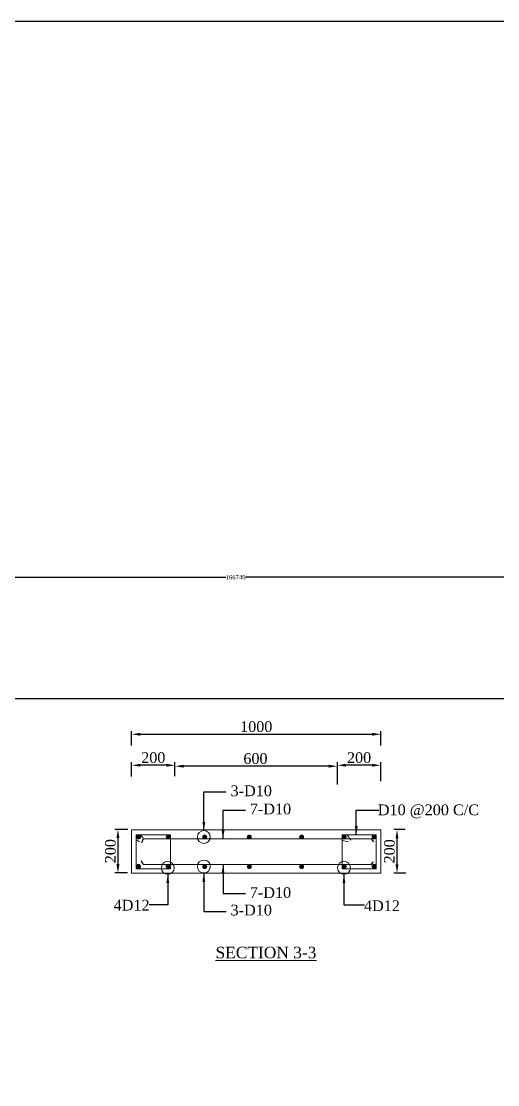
# Model space of a CAD drawing. Header units: metres. Extents: x -2434 to 11656, y -15288 to 8109.
# Drawn here: x 3471.2 to 3526.2, y -14021.2 to -13898.6 of the extents above; entities that cross this region are included whole.
import ezdxf

# ---------------------------------------------------------------- set-up
doc = ezdxf.new("R2010")
doc.units = ezdxf.units.M
doc.layers.add('Blocks', color=11, linetype='Continuous', lineweight=9)
doc.layers.add('LINE', color=7, linetype='Continuous')
doc.styles.get("Standard").update_dxf_attribs({"font": 'times.ttf'})
doc.dimstyles.get("Standard").update_dxf_attribs({"dimtxt": 0.5, "dimasz": 0.4075, "dimexe": 0.364, "dimexo": 0.219, "dimgap": 0.09, "dimtad": 0, "dimdec": 0, "dimlfac": 1000, "dimzin": 0, "dimdsep": 46, "dimtxsty": 'Standard', "dimcen": 0.09, "dimadec": 0, "dimazin": 0, "dimtfac": 1, "dimtdec": 0, "dimtofl": 0, "dimtmove": 0, "dimatfit": 3, "dimfxl": 1, "dimtolj": 1, "dimtzin": 0, "dimarcsym": 0})

# ---------------------------------------------------------------- blocks, each defined once
blk = doc.blocks.new('*D1462')
at = {"layer": 'Blocks', "color": 0, "linetype": 'ByBlock', "lineweight": -2, "ltscale": 0.5}
for p, q in [((3483.97, -13985.65), (3483.97, -13984)), ((3487.97, -13984.37), (3484.97, -13984.37)), ((3488.97, -13985.64), (3488.97, -13984))]:
    blk.add_line(p, q, dxfattribs=at)
at = {"layer": 'Blocks', "color": 0, "linetype": 'ByBlock', "lineweight": -3, "ltscale": 0.5}
for points in [[(3484.97, -13984.2), (3484.97, -13984.53), (3483.97, -13984.37)], [(3487.97, -13984.2), (3487.97, -13984.53), (3488.97, -13984.37)]]:
    blk.add_solid(points, dxfattribs=at)
at = {"layer": 'Defpoints', "color": 0, "linetype": 'ByBlock', "lineweight": -3, "ltscale": 0.5}
for p in [(3483.97, -13984.37), (3483.97, -13985.87), (3488.97, -13985.86)]:
    blk.add_point(p, dxfattribs=at)
at = {"layer": 'Blocks', "color": 0, "linetype": 'ByBlock', "lineweight": 13, "ltscale": 0.5, "insert": (3486.47, -13983.49), "char_height": 1.23, "attachment_point": 5}
blk.add_mtext('\\A1;{\\fTimes New Roman|b0|i0|c0|p18;200}', dxfattribs=at)
blk = doc.blocks.new('*D1463')
at = {"layer": 'Blocks', "color": 0, "linetype": 'ByBlock', "lineweight": -2, "ltscale": 0.5}
for p, q in [((3483.53, -13991.77), (3482.03, -13991.77)), ((3482.39, -13992.77), (3482.39, -13995.77)), ((3483.51, -13996.77), (3482.03, -13996.77))]:
    blk.add_line(p, q, dxfattribs=at)
at = {"layer": 'Blocks', "color": 0, "linetype": 'ByBlock', "lineweight": -3, "ltscale": 0.5}
for points in [[(3482.22, -13992.77), (3482.56, -13992.77), (3482.39, -13991.77)], [(3482.22, -13995.77), (3482.56, -13995.77), (3482.39, -13996.77)]]:
    blk.add_solid(points, dxfattribs=at)
at = {"layer": 'Defpoints', "color": 0, "linetype": 'ByBlock', "lineweight": -3, "ltscale": 0.5}
for p in [(3483.75, -13991.77), (3482.39, -13996.77), (3483.73, -13996.77)]:
    blk.add_point(p, dxfattribs=at)
at = {"layer": 'Blocks', "color": 0, "linetype": 'ByBlock', "lineweight": 13, "ltscale": 0.5, "insert": (3481.52, -13994.27), "char_height": 1.23, "attachment_point": 5, "rotation": 90}
blk.add_mtext('\\A1;{\\fTimes New Roman|b0|i0|c0|p18;200}', dxfattribs=at)
blk = doc.blocks.new('*D1464')
at = {"layer": 'Blocks', "color": 0, "linetype": 'ByBlock', "lineweight": -2, "ltscale": 0.5}
for p, q in [((3507.72, -13986.6), (3507.72, -13984)), ((3511.72, -13984.37), (3508.72, -13984.37)), ((3512.72, -13986.21), (3512.72, -13984))]:
    blk.add_line(p, q, dxfattribs=at)
at = {"layer": 'Blocks', "color": 0, "linetype": 'ByBlock', "lineweight": -3, "ltscale": 0.5}
for points in [[(3508.72, -13984.2), (3508.72, -13984.53), (3507.72, -13984.37)], [(3511.72, -13984.2), (3511.72, -13984.53), (3512.72, -13984.37)]]:
    blk.add_solid(points, dxfattribs=at)
at = {"layer": 'Defpoints', "color": 0, "linetype": 'ByBlock', "lineweight": -3, "ltscale": 0.5}
for p in [(3507.72, -13984.37), (3507.72, -13986.82), (3512.72, -13986.43)]:
    blk.add_point(p, dxfattribs=at)
at = {"layer": 'Blocks', "color": 0, "linetype": 'ByBlock', "lineweight": 13, "ltscale": 0.5, "insert": (3510.22, -13983.49), "char_height": 1.23, "attachment_point": 5}
blk.add_mtext('\\A1;{\\fTimes New Roman|b0|i0|c0|p18;200}', dxfattribs=at)
blk = doc.blocks.new('*D1465')
at = {"layer": 'Blocks', "color": 0, "linetype": 'ByBlock', "lineweight": -2, "ltscale": 0.5}
for p, q in [((3515.52, -13991.79), (3514.23, -13991.79)), ((3514.59, -13992.79), (3514.59, -13995.79)), ((3515.63, -13996.79), (3514.23, -13996.79))]:
    blk.add_line(p, q, dxfattribs=at)
at = {"layer": 'Blocks', "color": 0, "linetype": 'ByBlock', "lineweight": -3, "ltscale": 0.5}
for points in [[(3514.43, -13992.79), (3514.76, -13992.79), (3514.59, -13991.79)], [(3514.43, -13995.79), (3514.76, -13995.79), (3514.59, -13996.79)]]:
    blk.add_solid(points, dxfattribs=at)
at = {"layer": 'Defpoints', "color": 0, "linetype": 'ByBlock', "lineweight": -3, "ltscale": 0.5}
for p in [(3515.74, -13991.79), (3514.59, -13996.79), (3515.85, -13996.79)]:
    blk.add_point(p, dxfattribs=at)
at = {"layer": 'Blocks', "color": 0, "linetype": 'ByBlock', "lineweight": 13, "ltscale": 0.5, "insert": (3513.72, -13994.29), "char_height": 1.23, "attachment_point": 5, "rotation": 90}
blk.add_mtext('\\A1;{\\fTimes New Roman|b0|i0|c0|p18;200}', dxfattribs=at)
blk = doc.blocks.new('*D1466')
at = {"layer": 'Blocks', "color": 0, "linetype": 'ByBlock', "lineweight": -2, "ltscale": 0.5}
for p, q in [((3488.97, -13985.64), (3488.97, -13984.11)), ((3506.72, -13984.48), (3489.97, -13984.48)), ((3507.72, -13986.38), (3507.72, -13984.11))]:
    blk.add_line(p, q, dxfattribs=at)
at = {"layer": 'Blocks', "color": 0, "linetype": 'ByBlock', "lineweight": -3, "ltscale": 0.5}
for points in [[(3489.97, -13984.31), (3489.97, -13984.64), (3488.97, -13984.48)], [(3506.72, -13984.31), (3506.72, -13984.64), (3507.72, -13984.48)]]:
    blk.add_solid(points, dxfattribs=at)
at = {"layer": 'Defpoints', "color": 0, "linetype": 'ByBlock', "lineweight": -3, "ltscale": 0.5}
for p in [(3488.97, -13984.48), (3488.97, -13985.86), (3507.72, -13986.6)]:
    blk.add_point(p, dxfattribs=at)
at = {"layer": 'Blocks', "color": 0, "linetype": 'ByBlock', "lineweight": 13, "ltscale": 0.5, "insert": (3498.26, -13983.6), "char_height": 1.23, "attachment_point": 5}
blk.add_mtext('\\A1;600', dxfattribs=at)
blk = doc.blocks.new('*D1476')
at = {"color": 0, "lineweight": -2, "ltscale": 0.5}
for p, q in [((3412.6, -13962.84), (3412.6, -13962.32)), ((3413, -13962.69), (3494.83, -13962.69)), ((3578.94, -13962.69), (3497.11, -13962.69)), ((3579.34, -13962.84), (3579.34, -13962.32))]:
    blk.add_line(p, q, dxfattribs=at)
at = {"color": 0, "linetype": 'Continuous', "lineweight": -3, "ltscale": 0.5}
for points in [[(3413, -13962.62), (3413, -13962.75), (3412.6, -13962.69)], [(3578.94, -13962.62), (3578.94, -13962.75), (3579.34, -13962.69)]]:
    blk.add_solid(points, dxfattribs=at)
at = {"layer": 'Defpoints', "color": 0, "linetype": 'Continuous', "lineweight": -3, "ltscale": 0.5}
for p in [(3579.34, -13962.69), (3412.6, -13976.69), (3579.34, -13976.69)]:
    blk.add_point(p, dxfattribs=at)
at = {"color": 0, "linetype": 'Continuous', "lineweight": -3, "ltscale": 0.5, "insert": (3495.97, -13962.69), "char_height": 0.5, "attachment_point": 5}
blk.add_mtext('\\A1;166746', dxfattribs=at)
blk = doc.blocks.new('*D1488')
at = {"layer": 'Blocks', "color": 0, "linetype": 'ByBlock', "lineweight": -2, "ltscale": 0.5}
for p, q in [((3483.97, -13982.07), (3483.97, -13980.43)), ((3484.97, -13980.8), (3511.72, -13980.8)), ((3512.72, -13982.07), (3512.72, -13980.43))]:
    blk.add_line(p, q, dxfattribs=at)
at = {"layer": 'Blocks', "color": 0, "linetype": 'ByBlock', "lineweight": -3, "ltscale": 0.5}
for points in [[(3484.97, -13980.63), (3484.97, -13980.96), (3483.97, -13980.8)], [(3511.72, -13980.63), (3511.72, -13980.96), (3512.72, -13980.8)]]:
    blk.add_solid(points, dxfattribs=at)
at = {"layer": 'Defpoints', "color": 0, "linetype": 'ByBlock', "lineweight": -3, "ltscale": 0.5}
for p in [(3512.72, -13980.8), (3483.97, -13982.29), (3512.72, -13982.29)]:
    blk.add_point(p, dxfattribs=at)
at = {"layer": 'Blocks', "color": 0, "linetype": 'ByBlock', "lineweight": 13, "ltscale": 0.5, "insert": (3498.35, -13979.92), "char_height": 1.23, "attachment_point": 5}
blk.add_mtext('\\A1;1000', dxfattribs=at)
blk = doc.blocks.new('*D1500')
at = {"layer": 'Blocks', "color": 0, "linetype": 'ByBlock', "lineweight": -2, "ltscale": 0.5}
for p, q in [((3483.97, -13985.65), (3483.97, -13984)), ((3487.97, -13984.37), (3484.97, -13984.37)), ((3488.97, -13985.64), (3488.97, -13984))]:
    blk.add_line(p, q, dxfattribs=at)
at = {"layer": 'Blocks', "color": 0, "linetype": 'ByBlock', "lineweight": -3, "ltscale": 0.5}
for points in [[(3484.97, -13984.2), (3484.97, -13984.53), (3483.97, -13984.37)], [(3487.97, -13984.2), (3487.97, -13984.53), (3488.97, -13984.37)]]:
    blk.add_solid(points, dxfattribs=at)
at = {"layer": 'Defpoints', "color": 0, "linetype": 'ByBlock', "lineweight": -3, "ltscale": 0.5}
for p in [(3483.97, -13984.37), (3483.97, -13985.87), (3488.97, -13985.86)]:
    blk.add_point(p, dxfattribs=at)
at = {"layer": 'Blocks', "color": 0, "linetype": 'ByBlock', "lineweight": 13, "ltscale": 0.5, "insert": (3486.47, -13983.49), "char_height": 1.23, "attachment_point": 5}
blk.add_mtext('\\A1;{\\fTimes New Roman|b0|i0|c0|p18;200}', dxfattribs=at)
blk = doc.blocks.new('*D1501')
at = {"layer": 'Blocks', "color": 0, "linetype": 'ByBlock', "lineweight": -2, "ltscale": 0.5}
for p, q in [((3483.53, -13991.77), (3482.03, -13991.77)), ((3482.39, -13992.77), (3482.39, -13995.77)), ((3483.51, -13996.77), (3482.03, -13996.77))]:
    blk.add_line(p, q, dxfattribs=at)
at = {"layer": 'Blocks', "color": 0, "linetype": 'ByBlock', "lineweight": -3, "ltscale": 0.5}
for points in [[(3482.22, -13992.77), (3482.56, -13992.77), (3482.39, -13991.77)], [(3482.22, -13995.77), (3482.56, -13995.77), (3482.39, -13996.77)]]:
    blk.add_solid(points, dxfattribs=at)
at = {"layer": 'Defpoints', "color": 0, "linetype": 'ByBlock', "lineweight": -3, "ltscale": 0.5}
for p in [(3483.75, -13991.77), (3482.39, -13996.77), (3483.73, -13996.77)]:
    blk.add_point(p, dxfattribs=at)
at = {"layer": 'Blocks', "color": 0, "linetype": 'ByBlock', "lineweight": 13, "ltscale": 0.5, "insert": (3481.52, -13994.27), "char_height": 1.23, "attachment_point": 5, "rotation": 90}
blk.add_mtext('\\A1;{\\fTimes New Roman|b0|i0|c0|p18;200}', dxfattribs=at)
blk = doc.blocks.new('*D1502')
at = {"layer": 'Blocks', "color": 0, "linetype": 'ByBlock', "lineweight": -2, "ltscale": 0.5}
for p, q in [((3507.72, -13986.6), (3507.72, -13984)), ((3511.72, -13984.37), (3508.72, -13984.37)), ((3512.72, -13986.21), (3512.72, -13984))]:
    blk.add_line(p, q, dxfattribs=at)
at = {"layer": 'Blocks', "color": 0, "linetype": 'ByBlock', "lineweight": -3, "ltscale": 0.5}
for points in [[(3508.72, -13984.2), (3508.72, -13984.53), (3507.72, -13984.37)], [(3511.72, -13984.2), (3511.72, -13984.53), (3512.72, -13984.37)]]:
    blk.add_solid(points, dxfattribs=at)
at = {"layer": 'Defpoints', "color": 0, "linetype": 'ByBlock', "lineweight": -3, "ltscale": 0.5}
for p in [(3507.72, -13984.37), (3507.72, -13986.82), (3512.72, -13986.43)]:
    blk.add_point(p, dxfattribs=at)
at = {"layer": 'Blocks', "color": 0, "linetype": 'ByBlock', "lineweight": 13, "ltscale": 0.5, "insert": (3510.22, -13983.49), "char_height": 1.23, "attachment_point": 5}
blk.add_mtext('\\A1;{\\fTimes New Roman|b0|i0|c0|p18;200}', dxfattribs=at)
blk = doc.blocks.new('*D1503')
at = {"layer": 'Blocks', "color": 0, "linetype": 'ByBlock', "lineweight": -2, "ltscale": 0.5}
for p, q in [((3515.52, -13991.79), (3514.23, -13991.79)), ((3514.59, -13992.79), (3514.59, -13995.79)), ((3515.63, -13996.79), (3514.23, -13996.79))]:
    blk.add_line(p, q, dxfattribs=at)
at = {"layer": 'Blocks', "color": 0, "linetype": 'ByBlock', "lineweight": -3, "ltscale": 0.5}
for points in [[(3514.43, -13992.79), (3514.76, -13992.79), (3514.59, -13991.79)], [(3514.43, -13995.79), (3514.76, -13995.79), (3514.59, -13996.79)]]:
    blk.add_solid(points, dxfattribs=at)
at = {"layer": 'Defpoints', "color": 0, "linetype": 'ByBlock', "lineweight": -3, "ltscale": 0.5}
for p in [(3515.74, -13991.79), (3514.59, -13996.79), (3515.85, -13996.79)]:
    blk.add_point(p, dxfattribs=at)
at = {"layer": 'Blocks', "color": 0, "linetype": 'ByBlock', "lineweight": 13, "ltscale": 0.5, "insert": (3513.72, -13994.29), "char_height": 1.23, "attachment_point": 5, "rotation": 90}
blk.add_mtext('\\A1;{\\fTimes New Roman|b0|i0|c0|p18;200}', dxfattribs=at)
blk = doc.blocks.new('*D1504')
at = {"layer": 'Blocks', "color": 0, "linetype": 'ByBlock', "lineweight": -2, "ltscale": 0.5}
for p, q in [((3488.97, -13985.64), (3488.97, -13984.11)), ((3506.72, -13984.48), (3489.97, -13984.48)), ((3507.72, -13986.38), (3507.72, -13984.11))]:
    blk.add_line(p, q, dxfattribs=at)
at = {"layer": 'Blocks', "color": 0, "linetype": 'ByBlock', "lineweight": -3, "ltscale": 0.5}
for points in [[(3489.97, -13984.31), (3489.97, -13984.64), (3488.97, -13984.48)], [(3506.72, -13984.31), (3506.72, -13984.64), (3507.72, -13984.48)]]:
    blk.add_solid(points, dxfattribs=at)
at = {"layer": 'Defpoints', "color": 0, "linetype": 'ByBlock', "lineweight": -3, "ltscale": 0.5}
for p in [(3488.97, -13984.48), (3488.97, -13985.86), (3507.72, -13986.6)]:
    blk.add_point(p, dxfattribs=at)
at = {"layer": 'Blocks', "color": 0, "linetype": 'ByBlock', "lineweight": 13, "ltscale": 0.5, "insert": (3498.26, -13983.6), "char_height": 1.23, "attachment_point": 5}
blk.add_mtext('\\A1;600', dxfattribs=at)
blk = doc.blocks.new('*D1515')
at = {"color": 0, "lineweight": -2, "ltscale": 0.5}
for p, q in [((3412.6, -13962.84), (3412.6, -13962.32)), ((3413, -13962.69), (3494.83, -13962.69)), ((3578.94, -13962.69), (3497.11, -13962.69)), ((3579.34, -13962.84), (3579.34, -13962.32))]:
    blk.add_line(p, q, dxfattribs=at)
at = {"color": 0, "linetype": 'Continuous', "lineweight": -3, "ltscale": 0.5}
for points in [[(3413, -13962.62), (3413, -13962.75), (3412.6, -13962.69)], [(3578.94, -13962.62), (3578.94, -13962.75), (3579.34, -13962.69)]]:
    blk.add_solid(points, dxfattribs=at)
at = {"layer": 'Defpoints', "color": 0, "linetype": 'Continuous', "lineweight": -3, "ltscale": 0.5}
for p in [(3579.34, -13962.69), (3412.6, -13976.69), (3579.34, -13976.69)]:
    blk.add_point(p, dxfattribs=at)
at = {"color": 0, "linetype": 'Continuous', "lineweight": -3, "ltscale": 0.5, "insert": (3495.97, -13962.69), "char_height": 0.5, "attachment_point": 5}
blk.add_mtext('\\A1;166746', dxfattribs=at)
blk = doc.blocks.new('*D1527')
at = {"layer": 'Blocks', "color": 0, "linetype": 'ByBlock', "lineweight": -2, "ltscale": 0.5}
for p, q in [((3483.97, -13982.07), (3483.97, -13980.43)), ((3484.97, -13980.8), (3511.72, -13980.8)), ((3512.72, -13982.07), (3512.72, -13980.43))]:
    blk.add_line(p, q, dxfattribs=at)
at = {"layer": 'Blocks', "color": 0, "linetype": 'ByBlock', "lineweight": -3, "ltscale": 0.5}
for points in [[(3484.97, -13980.63), (3484.97, -13980.96), (3483.97, -13980.8)], [(3511.72, -13980.63), (3511.72, -13980.96), (3512.72, -13980.8)]]:
    blk.add_solid(points, dxfattribs=at)
at = {"layer": 'Defpoints', "color": 0, "linetype": 'ByBlock', "lineweight": -3, "ltscale": 0.5}
for p in [(3512.72, -13980.8), (3483.97, -13982.29), (3512.72, -13982.29)]:
    blk.add_point(p, dxfattribs=at)
at = {"layer": 'Blocks', "color": 0, "linetype": 'ByBlock', "lineweight": 13, "ltscale": 0.5, "insert": (3498.35, -13979.92), "char_height": 1.23, "attachment_point": 5}
blk.add_mtext('\\A1;1000', dxfattribs=at)

msp = doc.modelspace()

# ---------------------------------------------------------------- hatches: boundary and pattern name
at = {"layer": 'Blocks', "linetype": 'ByBlock', "lineweight": 13, "ltscale": 0.5}
for points in [[(3484.533725, -13992.653846, 1.0000007715), (3484.992937, -13992.653846, 1)], [(3484.533725, -13992.653846, 1.0000007715), (3484.992937, -13992.653846, 1)], [(3487.966517, -13992.629976, 1.0000007715), (3488.425729, -13992.629976, 1)], [(3487.966517, -13992.629976, 1.0000007715), (3488.425729, -13992.629976, 1)], [(3492.171231, -13992.627195, 1.0000007715), (3492.630443, -13992.627195, 1)], [(3492.171231, -13992.627195, 1.0000007715), (3492.630443, -13992.627195, 1)], [(3497.308836, -13992.627195, 1.0000007715), (3497.768049, -13992.627195, 1)], [(3497.308836, -13992.627195, 1.0000007715), (3497.768049, -13992.627195, 1)], [(3503.354215, -13992.627195, 1.0000007715), (3503.813427, -13992.627195, 1)], [(3503.354215, -13992.627195, 1.0000007715), (3503.813427, -13992.627195, 1)], [(3508.283725, -13992.653846, 1.0000007715), (3508.742937, -13992.653846, 1)], [(3508.283725, -13992.653846, 1.0000007715), (3508.742937, -13992.653846, 1)], [(3511.716517, -13992.629976, 1.0000007715), (3512.175729, -13992.629976, 1)], [(3511.716517, -13992.629976, 1.0000007715), (3512.175729, -13992.629976, 1)], [(3484.541577, -13996.03357, 1.0000007715), (3485.00079, -13996.03357, 1)], [(3484.541577, -13996.03357, 1.0000007715), (3485.00079, -13996.03357, 1)], [(3487.950503, -13996.001748, 1.0000007715), (3488.409715, -13996.001748, 1)], [(3487.950503, -13996.001748, 1.0000007715), (3488.409715, -13996.001748, 1)], [(3492.171231, -13996.052593, -1.0000007715), (3492.630443, -13996.052593, -1)], [(3492.171231, -13996.052593, -1.0000007715), (3492.630443, -13996.052593, -1)], [(3497.308836, -13996.052593, -1.0000007715), (3497.768049, -13996.052593, -1)], [(3497.308836, -13996.052593, -1.0000007715), (3497.768049, -13996.052593, -1)], [(3503.354215, -13996.052593, -1.0000007715), (3503.813427, -13996.052593, -1)], [(3503.354215, -13996.052593, -1.0000007715), (3503.813427, -13996.052593, -1)], [(3508.291577, -13996.03357, 1.0000007715), (3508.75079, -13996.03357, 1)], [(3508.291577, -13996.03357, 1.0000007715), (3508.75079, -13996.03357, 1)], [(3511.700503, -13996.001748, 1.0000007715), (3512.159715, -13996.001748, 1)], [(3511.700503, -13996.001748, 1.0000007715), (3512.159715, -13996.001748, 1)]]:
    msp.add_hatch(color=0, dxfattribs=at).paths.add_polyline_path(points)

# ---------------------------------------------------------------- linework, layer by layer
at = {"color": 0, "linetype": 'Continuous', "lineweight": -3, "ltscale": 0.5}
for p, q in [((3485.301268, -13992.867681), (3485.104814, -13993.304187)), ((3485.301268, -13992.867681), (3485.104814, -13993.304187)), ((3511.594759, -13992.867681), (3511.89639, -13993.196666)), ((3511.594759, -13992.867681), (3511.89639, -13993.196666)), ((3485.301268, -13995.812107), (3485.104814, -13995.375601)), ((3485.301268, -13995.812107), (3485.104814, -13995.375601)), ((3511.594759, -13995.812107), (3511.89639, -13995.483122)), ((3511.594759, -13995.812107), (3511.89639, -13995.483122))]:
    msp.add_line(p, q, dxfattribs=at)
at = {"color": 0, "lineweight": -3, "ltscale": 0.5}
msp.add_lwpolyline([(-254.448511, -13898.58967), (3621.057254, -13898.58967), (3621.057254, -14191.821671), (-254.448511, -14191.821671)], close=True, dxfattribs=at)
at = {"layer": 'Blocks', "color": 0, "linetype": 'ByBlock', "lineweight": 13, "ltscale": 0.5}
for p, q in [((3488.97338, -13991.794791), (3483.97338, -13991.794791)), ((3483.97338, -13991.794791), (3483.97338, -13996.794791)), ((3488.97338, -13991.794791), (3483.97338, -13991.794791)), ((3483.97338, -13991.794791), (3483.97338, -13996.794791)), ((3488.97338, -13991.794791), (3507.72338, -13991.794791)), ((3488.97338, -13991.794791), (3507.72338, -13991.794791)), ((3512.72338, -13991.794791), (3507.72338, -13991.794791)), ((3512.72338, -13991.794791), (3507.72338, -13991.794791)), ((3512.72338, -13996.794791), (3512.72338, -13991.794791)), ((3512.72338, -13996.794791), (3512.72338, -13991.794791)), ((3484.508584, -13992.983472), (3484.887859, -13993.181566)), ((3484.508584, -13992.983472), (3484.887859, -13993.181566)), ((3484.983393, -13992.380425), (3485.299912, -13992.736409)), ((3484.983393, -13992.380425), (3485.299912, -13992.736409)), ((3511.594759, -13992.867681), (3485.301268, -13992.867681)), ((3511.594759, -13992.867681), (3485.301268, -13992.867681)), ((3508.258584, -13993.043109), (3509.011567, -13993.182623)), ((3508.258584, -13993.043109), (3509.011567, -13993.182623)), ((3508.860225, -13992.380425), (3509.279346, -13993.019861)), ((3508.860225, -13992.380425), (3509.279346, -13993.019861)), ((3511.594759, -13995.812107), (3485.301268, -13995.812107)), ((3511.594759, -13995.812107), (3485.301268, -13995.812107)), ((3483.97338, -13996.794791), (3488.97338, -13996.794791)), ((3483.97338, -13996.794791), (3488.97338, -13996.794791)), ((3488.97338, -13996.794791), (3507.72338, -13996.794791)), ((3488.97338, -13996.794791), (3507.72338, -13996.794791)), ((3507.72338, -13996.794791), (3512.72338, -13996.794791)), ((3507.72338, -13996.794791), (3512.72338, -13996.794791))]:
    msp.add_line(p, q, dxfattribs=at)
for points in [[(3484.508584, -13992.380425), (3488.443562, -13992.380425), (3488.443562, -13996.299363), (3484.508584, -13996.299363)], [(3484.508584, -13992.380425), (3488.443562, -13992.380425), (3488.443562, -13996.299363), (3484.508584, -13996.299363)], [(3508.258584, -13992.380425), (3512.193562, -13992.380425), (3512.193562, -13996.299363), (3508.258584, -13996.299363)], [(3508.258584, -13992.380425), (3512.193562, -13992.380425), (3512.193562, -13996.299363), (3508.258584, -13996.299363)]]:
    msp.add_lwpolyline(points, close=True, dxfattribs=at)
msp.add_lwpolyline([(3484.887511, -13992.867681), (3484.63175, -13992.660736)], dxfattribs=at)
msp.add_lwpolyline([(3484.887511, -13992.867681), (3484.63175, -13992.660736)], dxfattribs=at)
for centre, radius in [((3492.303596, -13992.641542), 0.741293), ((3492.303596, -13992.641542), 0.741293), ((3484.763331, -13992.653846), 0.229606), ((3484.763331, -13992.653846), 0.229606), ((3488.196123, -13992.629976), 0.229606), ((3488.196123, -13992.629976), 0.229606), ((3492.400837, -13992.627195), 0.229606), ((3492.400837, -13992.627195), 0.229606), ((3497.538443, -13992.627195), 0.229606), ((3497.538443, -13992.627195), 0.229606), ((3503.583821, -13992.627195), 0.229606), ((3503.583821, -13992.627195), 0.229606), ((3508.513331, -13992.653846), 0.229606), ((3508.513331, -13992.653846), 0.229606), ((3511.946123, -13992.629976), 0.229606), ((3511.946123, -13992.629976), 0.229606), ((3484.771183, -13996.03357), 0.229606), ((3484.771183, -13996.03357), 0.229606), ((3488.142565, -13996.197081), 0.741293), ((3488.142565, -13996.197081), 0.741293), ((3488.180109, -13996.001748), 0.229606), ((3488.180109, -13996.001748), 0.229606), ((3492.303596, -13996.038246), 0.741293), ((3492.303596, -13996.038246), 0.741293), ((3492.400837, -13996.052593), 0.229606), ((3492.400837, -13996.052593), 0.229606), ((3497.538443, -13996.052593), 0.229606), ((3497.538443, -13996.052593), 0.229606), ((3503.583821, -13996.052593), 0.229606), ((3503.583821, -13996.052593), 0.229606), ((3508.472644, -13996.197081), 0.741293), ((3508.472644, -13996.197081), 0.741293), ((3508.521183, -13996.03357), 0.229606), ((3508.521183, -13996.03357), 0.229606), ((3511.930109, -13996.001748), 0.229606), ((3511.930109, -13996.001748), 0.229606)]:
    msp.add_circle(centre, radius, dxfattribs=at)
at = {"layer": 'LINE', "color": 1, "linetype": 'ByBlock', "lineweight": 30, "ltscale": 0.5}
msp.add_lwpolyline([(3412.596455, -14094.601588), (3412.596455, -13976.688096), (3579.342808, -13976.688096), (3579.342808, -14094.601588), (3412.596455, -14094.601588)], close=True, dxfattribs=at)
msp.add_lwpolyline([(3412.596455, -14094.601588), (3412.596455, -13976.688096), (3579.342808, -13976.688096), (3579.342808, -14094.601588), (3412.596455, -14094.601588)], close=True, dxfattribs=at)

# ---------------------------------------------------------------- texts
at = {"layer": 'Blocks', "color": 0, "linetype": 'ByBlock', "lineweight": 13, "ltscale": 0.5}
for s, insert, char_height, width, attachment_point in [('3-D10', (3497.773053, -13987.949603), 1.2370505, 51.40917127, 8), ('3-D10', (3497.773053, -13987.949603), 1.2370505, 51.40917127, 8), ('7-D10', (3499.991376, -13990.043987), 1.2370505, 51.40917127, 8), ('7-D10', (3499.991376, -13990.043987), 1.2370505, 51.40917127, 8), ('D10 @200 C/C', (3518.222235, -13990.48547), 1.23705055, 51.40917127, 8), ('D10 @200 C/C', (3518.222235, -13990.48547), 1.23705055, 51.40917127, 8), ('7-D10', (3499.991376, -13999.679465), 1.2370505, 51.40917127, 8), ('7-D10', (3499.991376, -13999.679465), 1.2370505, 51.40917127, 8), ('4D12', (3483.966101, -14001.120541), 1.2370505, 51.40917127, 8), ('4D12', (3483.966101, -14001.120541), 1.2370505, 51.40917127, 8), ('3-D10', (3497.773053, -14001.699411), 1.2370505, 51.40917127, 8), ('3-D10', (3497.773053, -14001.699411), 1.2370505, 51.40917127, 8), ('4D12', (3512.851423, -14001.188824), 1.2370505, 51.40917127, 8), ('4D12', (3512.851423, -14001.188824), 1.2370505, 51.40917127, 8), ('{\\L\\C7;SECTION 3-3}', (3493.653777, -14005.295836), 1.32685953, 55.69635843, 1), ('{\\L\\C7;SECTION 3-3}', (3493.653777, -14005.295836), 1.32685953, 55.69635843, 1)]:
    msp.add_mtext(s, dxfattribs=dict(at, insert=insert, char_height=char_height, width=width, attachment_point=attachment_point))

# ---------------------------------------------------------------- dimensions: what is measured, and where the dimension line sits
at = {"color": 0, "linetype": 'Continuous', "lineweight": -3, "ltscale": 0.5}
for picture in ['*D1476', '*D1515']:
    dim = msp.add_linear_dim(base=(3579.342808, -13962.685963), p1=(3412.596455, -13976.688096), p2=(3579.342808, -13976.688096), dimstyle='Standard', override={"dimfxl": 0.15, "dimfxlon": 1}, dxfattribs=at)
    dim.commit()
    dim.dimension.update_dxf_attribs({"geometry": picture, "text_midpoint": (3495.969632, -13962.685963)})
at = {"layer": 'Blocks', "color": 0, "linetype": 'ByBlock', "lineweight": 13, "ltscale": 0.5}
for picture in ['*D1488', '*D1527']:
    dim = msp.add_linear_dim(base=(3512.72338, -13980.796888), p1=(3483.97338, -13982.290537), p2=(3512.72338, -13982.290537), text='1000', dimstyle='Standard', override={"dimtxt": 1.23, "dimasz": 1, "dimgap": 0.25, "dimtad": 1, "dimazin": 1, "dimfxl": 700, "dimfxlon": 1}, dxfattribs=at)
    dim.commit()
    dim.dimension.update_dxf_attribs({"geometry": picture, "text_midpoint": (3498.34838, -13979.921247)})
for base, p1, p2, text, picture, middle in [((3483.97338, -13984.367186), (3488.97338, -13985.856979), (3483.97338, -13985.868528), '{\\fTimes New Roman|b0|i0|c0|p18;200}', '*D1462', (3486.47338, -13984.367186)), ((3483.97338, -13984.367186), (3488.97338, -13985.856979), (3483.97338, -13985.868528), '{\\fTimes New Roman|b0|i0|c0|p18;200}', '*D1500', (3486.47338, -13984.367186)), ((3488.97338, -13984.477977), (3507.72338, -13986.596863), (3488.97338, -13985.856979), '600', '*D1466', (3498.255853, -13984.477977)), ((3488.97338, -13984.477977), (3507.72338, -13986.596863), (3488.97338, -13985.856979), '600', '*D1504', (3498.255853, -13984.477977)), ((3507.72338, -13984.367186), (3512.72338, -13986.431907), (3507.72338, -13986.815863), '{\\fTimes New Roman|b0|i0|c0|p18;200}', '*D1464', (3510.22338, -13984.367186)), ((3507.72338, -13984.367186), (3512.72338, -13986.431907), (3507.72338, -13986.815863), '{\\fTimes New Roman|b0|i0|c0|p18;200}', '*D1502', (3510.22338, -13984.367186))]:
    dim = msp.add_linear_dim(base=base, p1=p1, p2=p2, text=text, dimstyle='Standard', override={"dimtxt": 1.23, "dimasz": 1, "dimgap": 0.25, "dimtad": 1, "dimazin": 1, "dimfxl": 700, "dimfxlon": 1}, dxfattribs=at)
    dim.commit()
    dim.dimension.update_dxf_attribs({"geometry": picture, "text_midpoint": middle, "dimtype": 160})
for base, p1, p2, picture, middle in [((3482.391286, -13996.766758), (3483.749213, -13991.766758), (3483.731507, -13996.766758), '*D1463', (3482.391286, -13994.266758)), ((3482.391286, -13996.766758), (3483.749213, -13991.766758), (3483.731507, -13996.766758), '*D1501', (3482.391286, -13994.266758)), ((3514.591969, -13996.794791), (3515.735987, -13991.794791), (3515.847635, -13996.794791), '*D1465', (3514.591969, -13994.294791)), ((3514.591969, -13996.794791), (3515.735987, -13991.794791), (3515.847635, -13996.794791), '*D1503', (3514.591969, -13994.294791))]:
    dim = msp.add_linear_dim(base=base, p1=p1, p2=p2, angle=90, text='{\\fTimes New Roman|b0|i0|c0|p18;200}', dimstyle='Standard', override={"dimtxt": 1.23, "dimasz": 1, "dimgap": 0.25, "dimtad": 1, "dimazin": 1, "dimfxl": 700, "dimfxlon": 1}, dxfattribs=at)
    dim.commit()
    dim.dimension.update_dxf_attribs({"geometry": picture, "text_midpoint": middle, "dimtype": 160})

# ---------------------------------------------------------------- leaders
for points in [[(3492.303596, -13991.900249), (3492.303596, -13987.444147), (3494.895217, -13987.444147)], [(3492.303596, -13991.900249), (3492.303596, -13987.444147), (3494.895217, -13987.444147)], [(3494.521919, -13992.867681), (3494.521919, -13989.538531), (3497.11354, -13989.538531)], [(3494.521919, -13992.867681), (3494.521919, -13989.538531), (3497.11354, -13989.538531)], [(3509.897031, -13992.380425), (3509.897031, -13989.531958), (3512.488652, -13989.531958)], [(3509.897031, -13992.380425), (3509.897031, -13989.531958), (3512.488652, -13989.531958)], [(3494.521919, -13995.812107), (3494.521919, -13999.141257), (3497.11354, -13999.141257)], [(3494.521919, -13995.812107), (3494.521919, -13999.141257), (3497.11354, -13999.141257)], [(3488.142565, -13996.938373), (3488.142565, -14000.461663), (3486.008366, -14000.461663)], [(3488.142565, -13996.938373), (3488.142565, -14000.461663), (3486.008366, -14000.461663)], [(3492.303596, -13996.779539), (3492.303596, -14001.235641), (3494.895217, -14001.235641)], [(3492.303596, -13996.779539), (3492.303596, -14001.235641), (3494.895217, -14001.235641)], [(3508.472644, -13996.938373), (3508.472644, -14000.461663), (3510.855742, -14000.461663)], [(3508.472644, -13996.938373), (3508.472644, -14000.461663), (3510.855742, -14000.461663)]]:
    msp.add_leader(points, dimstyle='Standard', override={"dimtxt": 1.23, "dimasz": 1, "dimgap": 0.25, "dimtad": 1, "dimazin": 1, "dimfxl": 700, "dimfxlon": 1}, dxfattribs=at)

doc.saveas('drawing.dxf')
